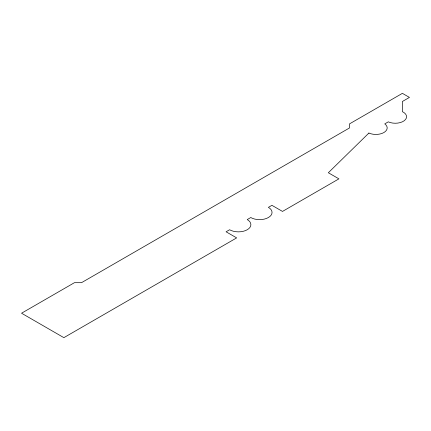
<?xml version="1.0" encoding="UTF-8"?>
<svg xmlns="http://www.w3.org/2000/svg" width="431" height="431" viewBox="0 0 431 431"><rect width="100%" height="100%" fill="white"/><g stroke="black" fill="none" stroke-linecap="round" stroke-linejoin="round"><path stroke-width="0.65" d="M368.898 133.044L328.341 172.745L338.922 178.854L282.499 211.427L271.923 205.323L268.394 207.354A12.467 7.198 0 0 1 268.394 217.536A12.467 7.198 0 0 1 250.761 217.536L247.238 219.573A12.467 7.198 0 0 1 247.238 229.75A12.467 7.198 0 0 1 229.604 229.75L226.081 231.786L236.657 237.896L63.869 337.656L21.55 313.224L74.444 282.688L81.497 282.688L349.503 127.953L349.503 123.886L402.398 93.344L409.45 97.417L402.398 101.49L402.398 111.667A11.292 6.519 0 0 1 404.106 120.804A11.292 6.519 0 0 1 388.293 121.849L384.764 123.886A11.298 6.524 0 0 1 383.886 132.538A11.298 6.524 0 0 1 368.898 133.044"/></g></svg>
